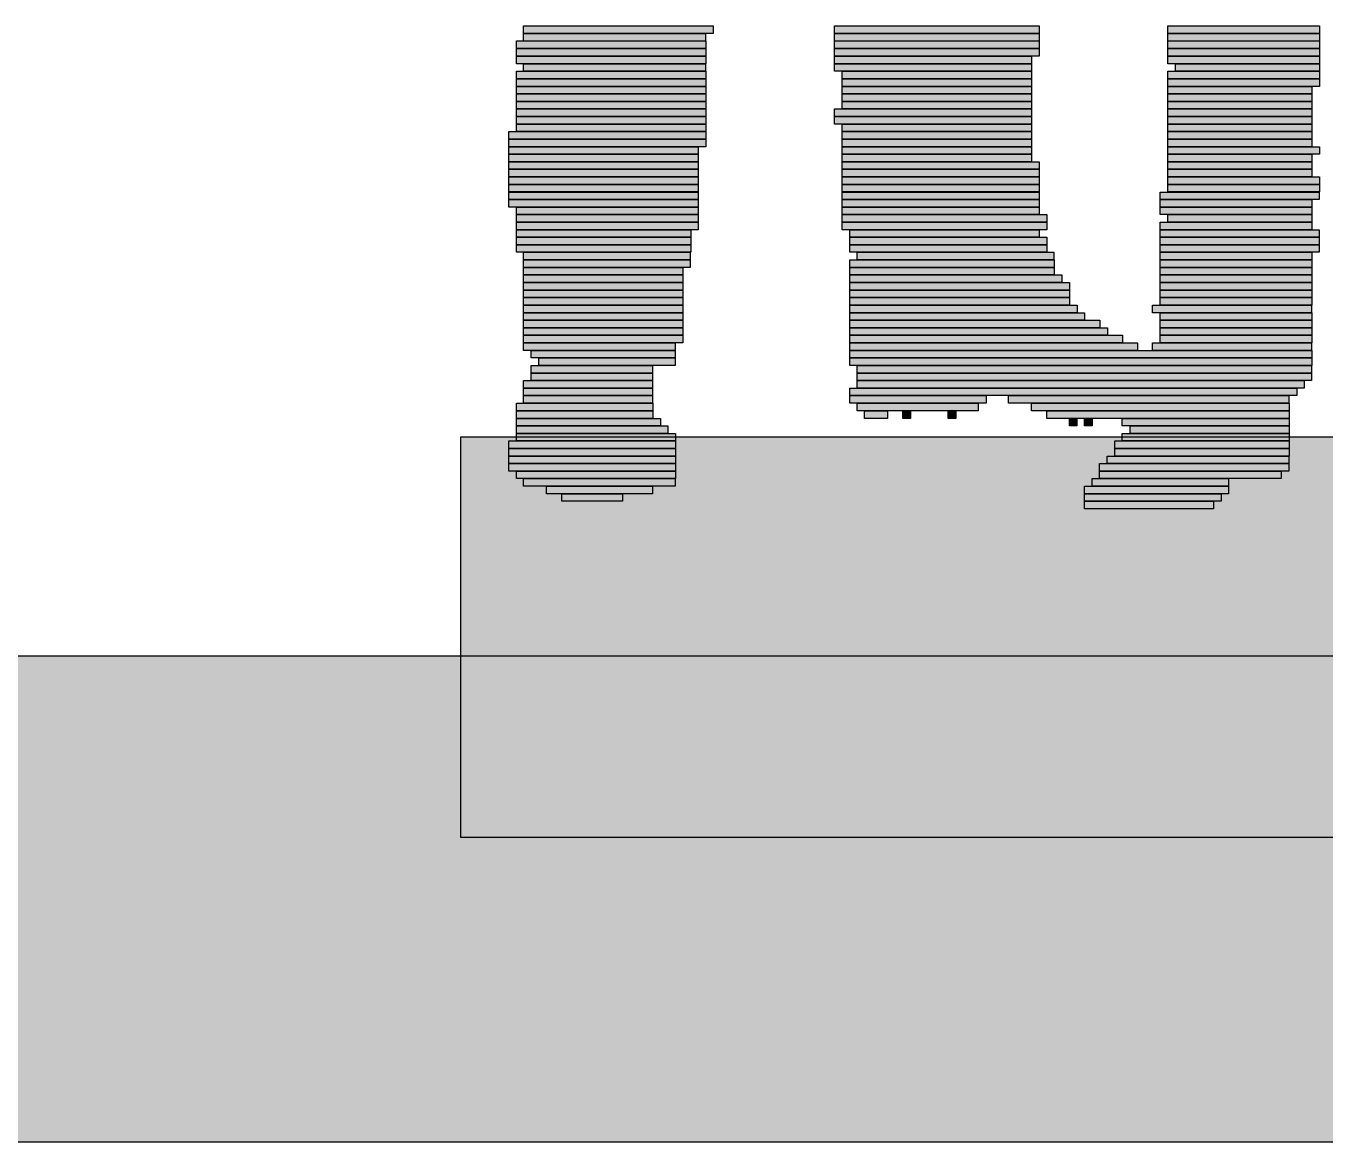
# Model space of a CAD drawing. Header units: millimetres. Extents: x 7 to 41668, y 3977 to 28530.
# Drawn here: x 39500 to 40579, y 7689 to 8616 of the extents above; entities that cross this region are included whole.
import ezdxf

# ---------------------------------------------------------------- set-up
doc = ezdxf.new("R2010")
doc.units = ezdxf.units.MM
doc.header["$LTSCALE"] = 50
doc.layers.add('02_Grundstuecksgrenze', color=8, linetype='Continuous')
doc.layers.add('12_Plankopf', color=140, linetype='Continuous')

msp = doc.modelspace()

# ---------------------------------------------------------------- hatches: boundary and pattern name
at = {"layer": '02_Grundstuecksgrenze'}
msp.add_hatch(color=7, dxfattribs=at).paths.add_polyline_path([(30226.2, 8092.7), (41288.2, 8092.7), (41288.2, 7688.6), (30226.2, 7688.6)])
at = {"layer": '12_Plankopf'}
for points in [[(39913.6, 8616.1), (40071, 8616.1), (40071, 8609.8), (39913.6, 8609.8)], [(40171.9, 8616.1), (40341.8, 8616.1), (40341.8, 8609.8), (40171.9, 8609.8)], [(40448.8, 8616.1), (40574.7, 8616.1), (40574.7, 8609.8), (40448.8, 8609.8)], [(39907.6, 8603.6), (40065, 8603.6), (40065, 8597.3), (39907.6, 8597.3)], [(39913.6, 8609.8), (40064.7, 8609.8), (40064.7, 8603.5), (39913.6, 8603.5)], [(40171.9, 8609.8), (40341.8, 8609.8), (40341.8, 8603.5), (40171.9, 8603.5)], [(40171.9, 8603.6), (40341.8, 8603.6), (40341.8, 8597.3), (40171.9, 8597.3)], [(40448.8, 8609.8), (40574.7, 8609.8), (40574.7, 8603.5), (40448.8, 8603.5)], [(40448.8, 8603.6), (40574.7, 8603.6), (40574.7, 8597.3), (40448.8, 8597.3)], [(39907.6, 8597.3), (40065, 8597.3), (40065, 8591), (39907.6, 8591)], [(39907.6, 8591), (40065, 8591), (40065, 8584.7), (39907.6, 8584.7)], [(40171.9, 8597.3), (40341.8, 8597.3), (40341.8, 8591), (40171.9, 8591)], [(40171.9, 8591), (40335.6, 8591), (40335.6, 8584.7), (40171.9, 8584.7)], [(40448.8, 8597.3), (40574.7, 8597.3), (40574.7, 8591), (40448.8, 8591)], [(40448.8, 8591), (40574.7, 8591), (40574.7, 8584.7), (40448.8, 8584.7)], [(39913.6, 8584.7), (40064.7, 8584.7), (40064.7, 8578.5), (39913.6, 8578.5)], [(40171.9, 8584.7), (40335.6, 8584.7), (40335.6, 8578.5), (40171.9, 8578.5)], [(40455.1, 8584.7), (40574.7, 8584.7), (40574.7, 8578.5), (40455.1, 8578.5)], [(39907.6, 8578.5), (40065, 8578.5), (40065, 8572.2), (39907.6, 8572.2)], [(39907.6, 8572.2), (40065, 8572.2), (40065, 8565.9), (39907.6, 8565.9)], [(40178.2, 8578.5), (40335.6, 8578.5), (40335.6, 8572.2), (40178.2, 8572.2)], [(40178.2, 8572.2), (40335.6, 8572.2), (40335.6, 8565.9), (40178.2, 8565.9)], [(40448.8, 8578.5), (40574.7, 8578.5), (40574.7, 8572.2), (40448.8, 8572.2)], [(40448.8, 8572.2), (40574.7, 8572.2), (40574.7, 8565.9), (40448.8, 8565.9)], [(39907.6, 8565.9), (40065, 8565.9), (40065, 8559.6), (39907.6, 8559.6)], [(39907.6, 8559.6), (40065, 8559.6), (40065, 8553.4), (39907.6, 8553.4)], [(40178.2, 8565.9), (40335.6, 8565.9), (40335.6, 8559.6), (40178.2, 8559.6)], [(40178.2, 8559.6), (40335.6, 8559.6), (40335.6, 8553.4), (40178.2, 8553.4)], [(40448.8, 8565.9), (40568.4, 8565.9), (40568.4, 8559.6), (40448.8, 8559.6)], [(40448.8, 8559.6), (40568.4, 8559.6), (40568.4, 8553.4), (40448.8, 8553.4)], [(39907.6, 8553.4), (40065, 8553.4), (40065, 8547.1), (39907.6, 8547.1)], [(40178.2, 8553.4), (40335.6, 8553.4), (40335.6, 8547.1), (40178.2, 8547.1)], [(40448.8, 8553.4), (40568.4, 8553.4), (40568.4, 8547.1), (40448.8, 8547.1)], [(39907.6, 8547.1), (40065, 8547.1), (40065, 8540.9), (39907.6, 8540.9)], [(39907.6, 8540.9), (40065, 8540.9), (40065, 8534.6), (39907.6, 8534.6)], [(40171.9, 8547.1), (40335.6, 8547.1), (40335.6, 8540.9), (40171.9, 8540.9)], [(40171.9, 8540.9), (40335.6, 8540.9), (40335.6, 8534.6), (40171.9, 8534.6)], [(40448.8, 8547.1), (40568.4, 8547.1), (40568.4, 8540.9), (40448.8, 8540.9)], [(40448.8, 8540.9), (40568.4, 8540.9), (40568.4, 8534.6), (40448.8, 8534.6)], [(39901.3, 8528.3), (40065, 8528.3), (40065, 8522.1), (39901.3, 8522.1)], [(39907.6, 8534.6), (40065, 8534.6), (40065, 8528.3), (39907.6, 8528.3)], [(40178.2, 8534.6), (40335.6, 8534.6), (40335.6, 8528.3), (40178.2, 8528.3)], [(40178.2, 8528.3), (40335.6, 8528.3), (40335.6, 8522.1), (40178.2, 8522.1)], [(40448.8, 8534.6), (40568.4, 8534.6), (40568.4, 8528.3), (40448.8, 8528.3)], [(40448.8, 8528.3), (40568.4, 8528.3), (40568.4, 8522.1), (40448.8, 8522.1)], [(39901.3, 8522), (40065, 8522), (40065, 8515.7), (39901.3, 8515.7)], [(39901.3, 8515.7), (40058.7, 8515.7), (40058.7, 8509.5), (39901.3, 8509.5)], [(40178.2, 8522), (40335.6, 8522), (40335.6, 8515.7), (40178.2, 8515.7)], [(40178.2, 8515.7), (40335.6, 8515.7), (40335.6, 8509.5), (40178.2, 8509.5)], [(40448.8, 8522), (40568.4, 8522), (40568.4, 8515.7), (40448.8, 8515.7)], [(40448.8, 8515.7), (40574.7, 8515.7), (40574.7, 8509.5), (40448.8, 8509.5)], [(39901.3, 8509.5), (40058.7, 8509.5), (40058.7, 8503.2), (39901.3, 8503.2)], [(40178.2, 8509.5), (40335.6, 8509.5), (40335.6, 8503.2), (40178.2, 8503.2)], [(40448.8, 8509.5), (40568.4, 8509.5), (40568.4, 8503.2), (40448.8, 8503.2)], [(39901.3, 8503.2), (40058.7, 8503.2), (40058.7, 8497), (39901.3, 8497)], [(39901.3, 8497), (40058.7, 8497), (40058.7, 8490.7), (39901.3, 8490.7)], [(40178.2, 8503.2), (40341.9, 8503.2), (40341.9, 8497), (40178.2, 8497)], [(40178.2, 8497), (40341.9, 8497), (40341.9, 8490.7), (40178.2, 8490.7)], [(40448.8, 8503.2), (40568.4, 8503.2), (40568.4, 8497), (40448.8, 8497)], [(40448.8, 8497), (40568.4, 8497), (40568.4, 8490.7), (40448.8, 8490.7)], [(39901.3, 8490.7), (40058.7, 8490.7), (40058.7, 8484.4), (39901.3, 8484.4)], [(39901.3, 8484.4), (40058.7, 8484.4), (40058.7, 8478.2), (39901.3, 8478.2)], [(40178.2, 8490.7), (40341.9, 8490.7), (40341.9, 8484.4), (40178.2, 8484.4)], [(40178.2, 8484.4), (40341.9, 8484.4), (40341.9, 8478.2), (40178.2, 8478.2)], [(40448.8, 8490.7), (40574.7, 8490.7), (40574.7, 8484.4), (40448.8, 8484.4)], [(40448.8, 8484.4), (40574.7, 8484.4), (40574.7, 8478.2), (40448.8, 8478.2)], [(39901.3, 8478.1), (40058.7, 8478.1), (40058.7, 8471.9), (39901.3, 8471.9)], [(40178.2, 8478.1), (40341.9, 8478.1), (40341.9, 8471.9), (40178.2, 8471.9)], [(40442.4, 8478.1), (40574.6, 8478.1), (40574.6, 8471.9), (40442.4, 8471.9)], [(39901.3, 8471.9), (40058.7, 8471.9), (40058.7, 8465.6), (39901.3, 8465.6)], [(39907.6, 8465.6), (40058.7, 8465.6), (40058.7, 8459.3), (39907.6, 8459.3)], [(40178.2, 8471.9), (40341.9, 8471.9), (40341.9, 8465.6), (40178.2, 8465.6)], [(40178.2, 8465.6), (40341.9, 8465.6), (40341.9, 8459.3), (40178.2, 8459.3)], [(40442.4, 8471.9), (40568.4, 8471.9), (40568.4, 8465.6), (40442.4, 8465.6)], [(40442.4, 8465.6), (40568.4, 8465.6), (40568.4, 8459.3), (40442.4, 8459.3)], [(39907.6, 8459.3), (40058.7, 8459.3), (40058.7, 8453), (39907.6, 8453)], [(39907.6, 8453.1), (40058.7, 8453.1), (40058.7, 8446.8), (39907.6, 8446.8)], [(40178.2, 8459.3), (40348.2, 8459.3), (40348.2, 8453), (40178.2, 8453)], [(40178.2, 8453.1), (40348.2, 8453.1), (40348.2, 8446.8), (40178.2, 8446.8)], [(40442.4, 8453.1), (40568.4, 8453.1), (40568.4, 8446.8), (40442.4, 8446.8)], [(40448.8, 8459.3), (40568.4, 8459.3), (40568.4, 8453), (40448.8, 8453)], [(39907.6, 8446.8), (40052.4, 8446.8), (40052.4, 8440.5), (39907.6, 8440.5)], [(39907.6, 8440.5), (40052.4, 8440.5), (40052.4, 8434.3), (39907.6, 8434.3)], [(40184.6, 8446.8), (40341.9, 8446.8), (40341.9, 8440.5), (40184.6, 8440.5)], [(40184.6, 8440.5), (40348.2, 8440.5), (40348.2, 8434.3), (40184.6, 8434.3)], [(40442.4, 8446.8), (40574.6, 8446.8), (40574.6, 8440.5), (40442.4, 8440.5)], [(40442.4, 8440.5), (40574.6, 8440.5), (40574.6, 8434.3), (40442.4, 8434.3)], [(39907.6, 8434.3), (40052.4, 8434.3), (40052.4, 8428), (39907.6, 8428)], [(40184.6, 8434.3), (40348.2, 8434.3), (40348.2, 8428), (40184.6, 8428)], [(40442.4, 8434.3), (40574.6, 8434.3), (40574.6, 8428), (40442.4, 8428)], [(39913.6, 8428), (40052.1, 8428), (40052.1, 8421.7), (39913.6, 8421.7)], [(39913.6, 8421.7), (40052.1, 8421.7), (40052.1, 8415.4), (39913.6, 8415.4)], [(40184.6, 8421.7), (40354.5, 8421.7), (40354.5, 8415.4), (40184.6, 8415.4)], [(40190.6, 8428), (40354.2, 8428), (40354.2, 8421.7), (40190.6, 8421.7)], [(40442.4, 8428), (40568.4, 8428), (40568.4, 8421.7), (40442.4, 8421.7)], [(40442.4, 8421.7), (40568.4, 8421.7), (40568.4, 8415.4), (40442.4, 8415.4)], [(39913.6, 8415.4), (40045.8, 8415.4), (40045.8, 8409.2), (39913.6, 8409.2)], [(39913.6, 8409.2), (40045.8, 8409.2), (40045.8, 8402.9), (39913.6, 8402.9)], [(40184.6, 8415.4), (40354.5, 8415.4), (40354.5, 8409.2), (40184.6, 8409.2)], [(40184.6, 8409.2), (40360.8, 8409.2), (40360.8, 8402.9), (40184.6, 8402.9)], [(40442.4, 8415.4), (40568.4, 8415.4), (40568.4, 8409.2), (40442.4, 8409.2)], [(40442.4, 8409.2), (40568.4, 8409.2), (40568.4, 8402.9), (40442.4, 8402.9)], [(39913.6, 8402.9), (40045.8, 8402.9), (40045.8, 8396.6), (39913.6, 8396.6)], [(39913.6, 8396.6), (40045.8, 8396.6), (40045.8, 8390.4), (39913.6, 8390.4)], [(40184.6, 8402.9), (40367.1, 8402.9), (40367.1, 8396.6), (40184.6, 8396.6)], [(40184.6, 8396.6), (40367.1, 8396.6), (40367.1, 8390.4), (40184.6, 8390.4)], [(40442.4, 8402.9), (40568.4, 8402.9), (40568.4, 8396.6), (40442.4, 8396.6)], [(40442.4, 8396.6), (40568.4, 8396.6), (40568.4, 8390.4), (40442.4, 8390.4)], [(39913.6, 8390.4), (40045.8, 8390.4), (40045.8, 8384.1), (39913.6, 8384.1)], [(40184.6, 8390.4), (40367.1, 8390.4), (40367.1, 8384.1), (40184.6, 8384.1)], [(40442.4, 8390.4), (40568.4, 8390.4), (40568.4, 8384.1), (40442.4, 8384.1)], [(39913.6, 8384.1), (40045.8, 8384.1), (40045.8, 8377.8), (39913.6, 8377.8)], [(39913.6, 8377.8), (40045.8, 8377.8), (40045.8, 8371.6), (39913.6, 8371.6)], [(40184.6, 8384.1), (40373.4, 8384.1), (40373.4, 8377.8), (40184.6, 8377.8)], [(40184.6, 8377.8), (40379.7, 8377.8), (40379.7, 8371.6), (40184.6, 8371.6)], [(40436.1, 8384.1), (40568.3, 8384.1), (40568.3, 8377.8), (40436.1, 8377.8)], [(40442.4, 8377.8), (40568.4, 8377.8), (40568.4, 8371.6), (40442.4, 8371.6)], [(39913.6, 8371.6), (40045.8, 8371.6), (40045.8, 8365.3), (39913.6, 8365.3)], [(39913.6, 8365.3), (40045.8, 8365.3), (40045.8, 8359), (39913.6, 8359)], [(40184.6, 8371.6), (40392.3, 8371.6), (40392.3, 8365.3), (40184.6, 8365.3)], [(40184.6, 8365.3), (40398.6, 8365.3), (40398.6, 8359), (40184.6, 8359)], [(40442.4, 8371.6), (40568.4, 8371.6), (40568.4, 8365.3), (40442.4, 8365.3)], [(40442.4, 8365.3), (40568.4, 8365.3), (40568.4, 8359), (40442.4, 8359)], [(39913.6, 8359), (40045.8, 8359), (40045.8, 8352.8), (39913.6, 8352.8)], [(40184.6, 8359), (40411.2, 8359), (40411.2, 8352.8), (40184.6, 8352.8)], [(40442.4, 8359), (40568.4, 8359), (40568.4, 8352.8), (40442.4, 8352.8)], [(39913.6, 8352.8), (40039.5, 8352.8), (40039.5, 8346.5), (39913.6, 8346.5)], [(39920, 8346.5), (40039.6, 8346.5), (40039.6, 8340.2), (39920, 8340.2)], [(40184.6, 8352.8), (40423.7, 8352.8), (40423.7, 8346.5), (40184.6, 8346.5)], [(40184.6, 8346.5), (40568.5, 8346.5), (40568.5, 8340.2), (40184.6, 8340.2)], [(40436.1, 8352.8), (40568.3, 8352.8), (40568.3, 8346.5), (40436.1, 8346.5)], [(39920, 8333.9), (40020.7, 8333.9), (40020.7, 8327.6), (39920, 8327.6)], [(39926.3, 8340.2), (40039.6, 8340.2), (40039.6, 8333.9), (39926.3, 8333.9)], [(40184.6, 8340.2), (40568.5, 8340.2), (40568.5, 8333.9), (40184.6, 8333.9)], [(40190.6, 8333.9), (40568.3, 8333.9), (40568.3, 8327.6), (40190.6, 8327.6)], [(39913.6, 8321.4), (40020.7, 8321.4), (40020.7, 8315.1), (39913.6, 8315.1)], [(39920, 8327.6), (40020.7, 8327.6), (40020.7, 8321.4), (39920, 8321.4)], [(40190.6, 8327.6), (40568.3, 8327.6), (40568.3, 8321.4), (40190.6, 8321.4)], [(40190.6, 8321.4), (40562, 8321.4), (40562, 8315.1), (40190.6, 8315.1)], [(39913.6, 8315.1), (40020.7, 8315.1), (40020.7, 8308.9), (39913.6, 8308.9)], [(40184.6, 8315.1), (40555.9, 8315.1), (40555.9, 8308.9), (40184.6, 8308.9)], [(39907.6, 8302.6), (40020.9, 8302.6), (40020.9, 8296.3), (39907.6, 8296.3)], [(39913.6, 8308.9), (40020.7, 8308.9), (40020.7, 8302.6), (39913.6, 8302.6)], [(40184.6, 8308.9), (40297.9, 8308.9), (40297.9, 8302.6), (40184.6, 8302.6)], [(40190.6, 8302.6), (40291.3, 8302.6), (40291.3, 8296.3), (40190.6, 8296.3)], [(40316.5, 8308.9), (40549.4, 8308.9), (40549.4, 8302.6), (40316.5, 8302.6)], [(40335.6, 8302.6), (40549.6, 8302.6), (40549.6, 8296.3), (40335.6, 8296.3)], [(39907.6, 8296.3), (40020.9, 8296.3), (40020.9, 8290), (39907.6, 8290)], [(39907.6, 8290), (40027.2, 8290), (40027.2, 8283.8), (39907.6, 8283.8)], [(40196.9, 8296.3), (40215.8, 8296.3), (40215.8, 8290), (40196.9, 8290)], [(40228.7, 8296.3), (40234.9, 8296.3), (40234.9, 8290), (40228.7, 8290)], [(40266.4, 8296.3), (40272.7, 8296.3), (40272.7, 8290), (40266.4, 8290)], [(40348.3, 8296.3), (40549.7, 8296.3), (40549.7, 8290), (40348.3, 8290)], [(40367, 8290), (40373.2, 8290), (40373.2, 8283.8), (40367, 8283.8)], [(40379.6, 8290), (40386, 8290), (40386, 8283.8), (40379.6, 8283.8)], [(40411, 8290), (40549.5, 8290), (40549.5, 8283.8), (40411, 8283.8)], [(39907.6, 8283.8), (40033.5, 8283.8), (40033.5, 8277.5), (39907.6, 8277.5)], [(40417.4, 8283.8), (40549.6, 8283.8), (40549.6, 8277.5), (40417.4, 8277.5)], [(39861.4, 8274.6), (41322, 8274.6), (41322, 7941.8), (39861.4, 7941.8)], [(39901.3, 8271.2), (40039.8, 8271.2), (40039.8, 8264.9), (39901.3, 8264.9)], [(39907.6, 8277.5), (40039.8, 8277.5), (40039.8, 8271.2), (39907.6, 8271.2)], [(40404.7, 8271.2), (40549.5, 8271.2), (40549.5, 8264.9), (40404.7, 8264.9)], [(40411, 8277.5), (40549.5, 8277.5), (40549.5, 8271.2), (40411, 8271.2)], [(39901.3, 8265), (40039.8, 8265), (40039.8, 8258.7), (39901.3, 8258.7)], [(39901.3, 8258.7), (40039.8, 8258.7), (40039.8, 8252.4), (39901.3, 8252.4)], [(40398.3, 8258.7), (40549.4, 8258.7), (40549.4, 8252.4), (40398.3, 8252.4)], [(40404.7, 8265), (40549.5, 8265), (40549.5, 8258.7), (40404.7, 8258.7)], [(39901.3, 8252.4), (40039.8, 8252.4), (40039.8, 8246.2), (39901.3, 8246.2)], [(39907.6, 8246.1), (40039.8, 8246.1), (40039.8, 8239.9), (39907.6, 8239.9)], [(40392, 8252.4), (40549.4, 8252.4), (40549.4, 8246.2), (40392, 8246.2)], [(40392, 8246.1), (40543.1, 8246.1), (40543.1, 8239.9), (40392, 8239.9)], [(39913.6, 8239.9), (40039.5, 8239.9), (40039.5, 8233.6), (39913.6, 8233.6)], [(40386, 8239.9), (40499.3, 8239.9), (40499.3, 8233.6), (40386, 8233.6)], [(39932.7, 8233.6), (40020.8, 8233.6), (40020.8, 8227.3), (39932.7, 8227.3)], [(39945.4, 8227.3), (39995.7, 8227.3), (39995.7, 8221.1), (39945.4, 8221.1)], [(40379.6, 8233.6), (40499.3, 8233.6), (40499.3, 8227.3), (40379.6, 8227.3)], [(40379.6, 8227.3), (40493, 8227.3), (40493, 8221.1), (40379.6, 8221.1)], [(40379.6, 8221.1), (40486.7, 8221.1), (40486.7, 8214.8), (40379.6, 8214.8)]]:
    msp.add_hatch(color=7, dxfattribs=at).paths.add_polyline_path(points)

# ---------------------------------------------------------------- linework, layer by layer
at = {"layer": '02_Grundstuecksgrenze'}
msp.add_lwpolyline([(30226.2, 8092.7), (41288.2, 8092.7), (41288.2, 7688.6), (30226.2, 7688.6)], close=True, dxfattribs=at)
at = {"layer": '12_Plankopf'}
for points in [[(39913.6, 8616.1), (40071, 8616.1), (40071, 8609.8), (39913.6, 8609.8)], [(40171.9, 8616.1), (40341.8, 8616.1), (40341.8, 8609.8), (40171.9, 8609.8)], [(40448.8, 8616.1), (40574.7, 8616.1), (40574.7, 8609.8), (40448.8, 8609.8)], [(39907.6, 8603.6), (40065, 8603.6), (40065, 8597.3), (39907.6, 8597.3)], [(39913.6, 8609.8), (40064.7, 8609.8), (40064.7, 8603.5), (39913.6, 8603.5)], [(40171.9, 8609.8), (40341.8, 8609.8), (40341.8, 8603.5), (40171.9, 8603.5)], [(40171.9, 8603.6), (40341.8, 8603.6), (40341.8, 8597.3), (40171.9, 8597.3)], [(40448.8, 8609.8), (40574.7, 8609.8), (40574.7, 8603.5), (40448.8, 8603.5)], [(40448.8, 8603.6), (40574.7, 8603.6), (40574.7, 8597.3), (40448.8, 8597.3)], [(39907.6, 8597.3), (40065, 8597.3), (40065, 8591), (39907.6, 8591)], [(39907.6, 8591), (40065, 8591), (40065, 8584.7), (39907.6, 8584.7)], [(40171.9, 8597.3), (40341.8, 8597.3), (40341.8, 8591), (40171.9, 8591)], [(40171.9, 8591), (40335.6, 8591), (40335.6, 8584.7), (40171.9, 8584.7)], [(40448.8, 8597.3), (40574.7, 8597.3), (40574.7, 8591), (40448.8, 8591)], [(40448.8, 8591), (40574.7, 8591), (40574.7, 8584.7), (40448.8, 8584.7)], [(39913.6, 8584.7), (40064.7, 8584.7), (40064.7, 8578.5), (39913.6, 8578.5)], [(40171.9, 8584.7), (40335.6, 8584.7), (40335.6, 8578.5), (40171.9, 8578.5)], [(40455.1, 8584.7), (40574.7, 8584.7), (40574.7, 8578.5), (40455.1, 8578.5)], [(39907.6, 8578.5), (40065, 8578.5), (40065, 8572.2), (39907.6, 8572.2)], [(39907.6, 8572.2), (40065, 8572.2), (40065, 8565.9), (39907.6, 8565.9)], [(40178.2, 8578.5), (40335.6, 8578.5), (40335.6, 8572.2), (40178.2, 8572.2)], [(40178.2, 8572.2), (40335.6, 8572.2), (40335.6, 8565.9), (40178.2, 8565.9)], [(40448.8, 8578.5), (40574.7, 8578.5), (40574.7, 8572.2), (40448.8, 8572.2)], [(40448.8, 8572.2), (40574.7, 8572.2), (40574.7, 8565.9), (40448.8, 8565.9)], [(39907.6, 8565.9), (40065, 8565.9), (40065, 8559.6), (39907.6, 8559.6)], [(39907.6, 8559.6), (40065, 8559.6), (40065, 8553.4), (39907.6, 8553.4)], [(40178.2, 8565.9), (40335.6, 8565.9), (40335.6, 8559.6), (40178.2, 8559.6)], [(40178.2, 8559.6), (40335.6, 8559.6), (40335.6, 8553.4), (40178.2, 8553.4)], [(40448.8, 8565.9), (40568.4, 8565.9), (40568.4, 8559.6), (40448.8, 8559.6)], [(40448.8, 8559.6), (40568.4, 8559.6), (40568.4, 8553.4), (40448.8, 8553.4)], [(39907.6, 8553.4), (40065, 8553.4), (40065, 8547.1), (39907.6, 8547.1)], [(40178.2, 8553.4), (40335.6, 8553.4), (40335.6, 8547.1), (40178.2, 8547.1)], [(40448.8, 8553.4), (40568.4, 8553.4), (40568.4, 8547.1), (40448.8, 8547.1)], [(39907.6, 8547.1), (40065, 8547.1), (40065, 8540.9), (39907.6, 8540.9)], [(39907.6, 8540.9), (40065, 8540.9), (40065, 8534.6), (39907.6, 8534.6)], [(40171.9, 8547.1), (40335.6, 8547.1), (40335.6, 8540.9), (40171.9, 8540.9)], [(40171.9, 8540.9), (40335.6, 8540.9), (40335.6, 8534.6), (40171.9, 8534.6)], [(40448.8, 8547.1), (40568.4, 8547.1), (40568.4, 8540.9), (40448.8, 8540.9)], [(40448.8, 8540.9), (40568.4, 8540.9), (40568.4, 8534.6), (40448.8, 8534.6)], [(39901.3, 8528.3), (40065, 8528.3), (40065, 8522.1), (39901.3, 8522.1)], [(39907.6, 8534.6), (40065, 8534.6), (40065, 8528.3), (39907.6, 8528.3)], [(40178.2, 8534.6), (40335.6, 8534.6), (40335.6, 8528.3), (40178.2, 8528.3)], [(40178.2, 8528.3), (40335.6, 8528.3), (40335.6, 8522.1), (40178.2, 8522.1)], [(40448.8, 8534.6), (40568.4, 8534.6), (40568.4, 8528.3), (40448.8, 8528.3)], [(40448.8, 8528.3), (40568.4, 8528.3), (40568.4, 8522.1), (40448.8, 8522.1)], [(39901.3, 8522), (40065, 8522), (40065, 8515.7), (39901.3, 8515.7)], [(39901.3, 8515.7), (40058.7, 8515.7), (40058.7, 8509.5), (39901.3, 8509.5)], [(40178.2, 8522), (40335.6, 8522), (40335.6, 8515.7), (40178.2, 8515.7)], [(40178.2, 8515.7), (40335.6, 8515.7), (40335.6, 8509.5), (40178.2, 8509.5)], [(40448.8, 8522), (40568.4, 8522), (40568.4, 8515.7), (40448.8, 8515.7)], [(40448.8, 8515.7), (40574.7, 8515.7), (40574.7, 8509.5), (40448.8, 8509.5)], [(39901.3, 8509.5), (40058.7, 8509.5), (40058.7, 8503.2), (39901.3, 8503.2)], [(40178.2, 8509.5), (40335.6, 8509.5), (40335.6, 8503.2), (40178.2, 8503.2)], [(40448.8, 8509.5), (40568.4, 8509.5), (40568.4, 8503.2), (40448.8, 8503.2)], [(39901.3, 8503.2), (40058.7, 8503.2), (40058.7, 8497), (39901.3, 8497)], [(39901.3, 8497), (40058.7, 8497), (40058.7, 8490.7), (39901.3, 8490.7)], [(40178.2, 8503.2), (40341.9, 8503.2), (40341.9, 8497), (40178.2, 8497)], [(40178.2, 8497), (40341.9, 8497), (40341.9, 8490.7), (40178.2, 8490.7)], [(40448.8, 8503.2), (40568.4, 8503.2), (40568.4, 8497), (40448.8, 8497)], [(40448.8, 8497), (40568.4, 8497), (40568.4, 8490.7), (40448.8, 8490.7)], [(39901.3, 8490.7), (40058.7, 8490.7), (40058.7, 8484.4), (39901.3, 8484.4)], [(39901.3, 8484.4), (40058.7, 8484.4), (40058.7, 8478.2), (39901.3, 8478.2)], [(40178.2, 8490.7), (40341.9, 8490.7), (40341.9, 8484.4), (40178.2, 8484.4)], [(40178.2, 8484.4), (40341.9, 8484.4), (40341.9, 8478.2), (40178.2, 8478.2)], [(40448.8, 8490.7), (40574.7, 8490.7), (40574.7, 8484.4), (40448.8, 8484.4)], [(40448.8, 8484.4), (40574.7, 8484.4), (40574.7, 8478.2), (40448.8, 8478.2)], [(39901.3, 8478.1), (40058.7, 8478.1), (40058.7, 8471.9), (39901.3, 8471.9)], [(40178.2, 8478.1), (40341.9, 8478.1), (40341.9, 8471.9), (40178.2, 8471.9)], [(40442.4, 8478.1), (40574.6, 8478.1), (40574.6, 8471.9), (40442.4, 8471.9)], [(39901.3, 8471.9), (40058.7, 8471.9), (40058.7, 8465.6), (39901.3, 8465.6)], [(39907.6, 8465.6), (40058.7, 8465.6), (40058.7, 8459.3), (39907.6, 8459.3)], [(40178.2, 8471.9), (40341.9, 8471.9), (40341.9, 8465.6), (40178.2, 8465.6)], [(40178.2, 8465.6), (40341.9, 8465.6), (40341.9, 8459.3), (40178.2, 8459.3)], [(40442.4, 8471.9), (40568.4, 8471.9), (40568.4, 8465.6), (40442.4, 8465.6)], [(40442.4, 8465.6), (40568.4, 8465.6), (40568.4, 8459.3), (40442.4, 8459.3)], [(39907.6, 8459.3), (40058.7, 8459.3), (40058.7, 8453), (39907.6, 8453)], [(39907.6, 8453.1), (40058.7, 8453.1), (40058.7, 8446.8), (39907.6, 8446.8)], [(40178.2, 8459.3), (40348.2, 8459.3), (40348.2, 8453), (40178.2, 8453)], [(40178.2, 8453.1), (40348.2, 8453.1), (40348.2, 8446.8), (40178.2, 8446.8)], [(40442.4, 8453.1), (40568.4, 8453.1), (40568.4, 8446.8), (40442.4, 8446.8)], [(40448.8, 8459.3), (40568.4, 8459.3), (40568.4, 8453), (40448.8, 8453)], [(39907.6, 8446.8), (40052.4, 8446.8), (40052.4, 8440.5), (39907.6, 8440.5)], [(39907.6, 8440.5), (40052.4, 8440.5), (40052.4, 8434.3), (39907.6, 8434.3)], [(40184.6, 8446.8), (40341.9, 8446.8), (40341.9, 8440.5), (40184.6, 8440.5)], [(40184.6, 8440.5), (40348.2, 8440.5), (40348.2, 8434.3), (40184.6, 8434.3)], [(40442.4, 8446.8), (40574.6, 8446.8), (40574.6, 8440.5), (40442.4, 8440.5)], [(40442.4, 8440.5), (40574.6, 8440.5), (40574.6, 8434.3), (40442.4, 8434.3)], [(39907.6, 8434.3), (40052.4, 8434.3), (40052.4, 8428), (39907.6, 8428)], [(40184.6, 8434.3), (40348.2, 8434.3), (40348.2, 8428), (40184.6, 8428)], [(40442.4, 8434.3), (40574.6, 8434.3), (40574.6, 8428), (40442.4, 8428)], [(39913.6, 8428), (40052.1, 8428), (40052.1, 8421.7), (39913.6, 8421.7)], [(39913.6, 8421.7), (40052.1, 8421.7), (40052.1, 8415.4), (39913.6, 8415.4)], [(40184.6, 8421.7), (40354.5, 8421.7), (40354.5, 8415.4), (40184.6, 8415.4)], [(40190.6, 8428), (40354.2, 8428), (40354.2, 8421.7), (40190.6, 8421.7)], [(40442.4, 8428), (40568.4, 8428), (40568.4, 8421.7), (40442.4, 8421.7)], [(40442.4, 8421.7), (40568.4, 8421.7), (40568.4, 8415.4), (40442.4, 8415.4)], [(39913.6, 8415.4), (40045.8, 8415.4), (40045.8, 8409.2), (39913.6, 8409.2)], [(39913.6, 8409.2), (40045.8, 8409.2), (40045.8, 8402.9), (39913.6, 8402.9)], [(40184.6, 8415.4), (40354.5, 8415.4), (40354.5, 8409.2), (40184.6, 8409.2)], [(40184.6, 8409.2), (40360.8, 8409.2), (40360.8, 8402.9), (40184.6, 8402.9)], [(40442.4, 8415.4), (40568.4, 8415.4), (40568.4, 8409.2), (40442.4, 8409.2)], [(40442.4, 8409.2), (40568.4, 8409.2), (40568.4, 8402.9), (40442.4, 8402.9)], [(39913.6, 8402.9), (40045.8, 8402.9), (40045.8, 8396.6), (39913.6, 8396.6)], [(39913.6, 8396.6), (40045.8, 8396.6), (40045.8, 8390.4), (39913.6, 8390.4)], [(40184.6, 8402.9), (40367.1, 8402.9), (40367.1, 8396.6), (40184.6, 8396.6)], [(40184.6, 8396.6), (40367.1, 8396.6), (40367.1, 8390.4), (40184.6, 8390.4)], [(40442.4, 8402.9), (40568.4, 8402.9), (40568.4, 8396.6), (40442.4, 8396.6)], [(40442.4, 8396.6), (40568.4, 8396.6), (40568.4, 8390.4), (40442.4, 8390.4)], [(39913.6, 8390.4), (40045.8, 8390.4), (40045.8, 8384.1), (39913.6, 8384.1)], [(40184.6, 8390.4), (40367.1, 8390.4), (40367.1, 8384.1), (40184.6, 8384.1)], [(40442.4, 8390.4), (40568.4, 8390.4), (40568.4, 8384.1), (40442.4, 8384.1)], [(39913.6, 8384.1), (40045.8, 8384.1), (40045.8, 8377.8), (39913.6, 8377.8)], [(39913.6, 8377.8), (40045.8, 8377.8), (40045.8, 8371.6), (39913.6, 8371.6)], [(40184.6, 8384.1), (40373.4, 8384.1), (40373.4, 8377.8), (40184.6, 8377.8)], [(40184.6, 8377.8), (40379.7, 8377.8), (40379.7, 8371.6), (40184.6, 8371.6)], [(40436.1, 8384.1), (40568.3, 8384.1), (40568.3, 8377.8), (40436.1, 8377.8)], [(40442.4, 8377.8), (40568.4, 8377.8), (40568.4, 8371.6), (40442.4, 8371.6)], [(39913.6, 8371.6), (40045.8, 8371.6), (40045.8, 8365.3), (39913.6, 8365.3)], [(39913.6, 8365.3), (40045.8, 8365.3), (40045.8, 8359), (39913.6, 8359)], [(40184.6, 8371.6), (40392.3, 8371.6), (40392.3, 8365.3), (40184.6, 8365.3)], [(40184.6, 8365.3), (40398.6, 8365.3), (40398.6, 8359), (40184.6, 8359)], [(40442.4, 8371.6), (40568.4, 8371.6), (40568.4, 8365.3), (40442.4, 8365.3)], [(40442.4, 8365.3), (40568.4, 8365.3), (40568.4, 8359), (40442.4, 8359)], [(39913.6, 8359), (40045.8, 8359), (40045.8, 8352.8), (39913.6, 8352.8)], [(40184.6, 8359), (40411.2, 8359), (40411.2, 8352.8), (40184.6, 8352.8)], [(40442.4, 8359), (40568.4, 8359), (40568.4, 8352.8), (40442.4, 8352.8)], [(39913.6, 8352.8), (40039.5, 8352.8), (40039.5, 8346.5), (39913.6, 8346.5)], [(39920, 8346.5), (40039.6, 8346.5), (40039.6, 8340.2), (39920, 8340.2)], [(40184.6, 8352.8), (40423.7, 8352.8), (40423.7, 8346.5), (40184.6, 8346.5)], [(40184.6, 8346.5), (40568.5, 8346.5), (40568.5, 8340.2), (40184.6, 8340.2)], [(40436.1, 8352.8), (40568.3, 8352.8), (40568.3, 8346.5), (40436.1, 8346.5)], [(39920, 8333.9), (40020.7, 8333.9), (40020.7, 8327.6), (39920, 8327.6)], [(39926.3, 8340.2), (40039.6, 8340.2), (40039.6, 8333.9), (39926.3, 8333.9)], [(40184.6, 8340.2), (40568.5, 8340.2), (40568.5, 8333.9), (40184.6, 8333.9)], [(40190.6, 8333.9), (40568.3, 8333.9), (40568.3, 8327.6), (40190.6, 8327.6)], [(39913.6, 8321.4), (40020.7, 8321.4), (40020.7, 8315.1), (39913.6, 8315.1)], [(39920, 8327.6), (40020.7, 8327.6), (40020.7, 8321.4), (39920, 8321.4)], [(40190.6, 8327.6), (40568.3, 8327.6), (40568.3, 8321.4), (40190.6, 8321.4)], [(40190.6, 8321.4), (40562, 8321.4), (40562, 8315.1), (40190.6, 8315.1)], [(39913.6, 8315.1), (40020.7, 8315.1), (40020.7, 8308.9), (39913.6, 8308.9)], [(40184.6, 8315.1), (40555.9, 8315.1), (40555.9, 8308.9), (40184.6, 8308.9)], [(39907.6, 8302.6), (40020.9, 8302.6), (40020.9, 8296.3), (39907.6, 8296.3)], [(39913.6, 8308.9), (40020.7, 8308.9), (40020.7, 8302.6), (39913.6, 8302.6)], [(40184.6, 8308.9), (40297.9, 8308.9), (40297.9, 8302.6), (40184.6, 8302.6)], [(40190.6, 8302.6), (40291.3, 8302.6), (40291.3, 8296.3), (40190.6, 8296.3)], [(40316.5, 8308.9), (40549.4, 8308.9), (40549.4, 8302.6), (40316.5, 8302.6)], [(40335.6, 8302.6), (40549.6, 8302.6), (40549.6, 8296.3), (40335.6, 8296.3)], [(39907.6, 8296.3), (40020.9, 8296.3), (40020.9, 8290), (39907.6, 8290)], [(39907.6, 8290), (40027.2, 8290), (40027.2, 8283.8), (39907.6, 8283.8)], [(40196.9, 8296.3), (40215.8, 8296.3), (40215.8, 8290), (40196.9, 8290)], [(40228.7, 8296.3), (40234.9, 8296.3), (40234.9, 8290), (40228.7, 8290)], [(40266.4, 8296.3), (40272.7, 8296.3), (40272.7, 8290), (40266.4, 8290)], [(40348.3, 8296.3), (40549.7, 8296.3), (40549.7, 8290), (40348.3, 8290)], [(40367, 8290), (40373.2, 8290), (40373.2, 8283.8), (40367, 8283.8)], [(40379.6, 8290), (40386, 8290), (40386, 8283.8), (40379.6, 8283.8)], [(40411, 8290), (40549.5, 8290), (40549.5, 8283.8), (40411, 8283.8)], [(39907.6, 8283.8), (40033.5, 8283.8), (40033.5, 8277.5), (39907.6, 8277.5)], [(40417.4, 8283.8), (40549.6, 8283.8), (40549.6, 8277.5), (40417.4, 8277.5)], [(39861.4, 8274.6), (41322, 8274.6), (41322, 7941.8), (39861.4, 7941.8)], [(39901.3, 8271.2), (40039.8, 8271.2), (40039.8, 8264.9), (39901.3, 8264.9)], [(39907.6, 8277.5), (40039.8, 8277.5), (40039.8, 8271.2), (39907.6, 8271.2)], [(40404.7, 8271.2), (40549.5, 8271.2), (40549.5, 8264.9), (40404.7, 8264.9)], [(40411, 8277.5), (40549.5, 8277.5), (40549.5, 8271.2), (40411, 8271.2)], [(39901.3, 8265), (40039.8, 8265), (40039.8, 8258.7), (39901.3, 8258.7)], [(39901.3, 8258.7), (40039.8, 8258.7), (40039.8, 8252.4), (39901.3, 8252.4)], [(40398.3, 8258.7), (40549.4, 8258.7), (40549.4, 8252.4), (40398.3, 8252.4)], [(40404.7, 8265), (40549.5, 8265), (40549.5, 8258.7), (40404.7, 8258.7)], [(39901.3, 8252.4), (40039.8, 8252.4), (40039.8, 8246.2), (39901.3, 8246.2)], [(39907.6, 8246.1), (40039.8, 8246.1), (40039.8, 8239.9), (39907.6, 8239.9)], [(40392, 8252.4), (40549.4, 8252.4), (40549.4, 8246.2), (40392, 8246.2)], [(40392, 8246.1), (40543.1, 8246.1), (40543.1, 8239.9), (40392, 8239.9)], [(39913.6, 8239.9), (40039.5, 8239.9), (40039.5, 8233.6), (39913.6, 8233.6)], [(40386, 8239.9), (40499.3, 8239.9), (40499.3, 8233.6), (40386, 8233.6)], [(39932.7, 8233.6), (40020.8, 8233.6), (40020.8, 8227.3), (39932.7, 8227.3)], [(39945.4, 8227.3), (39995.7, 8227.3), (39995.7, 8221.1), (39945.4, 8221.1)], [(40379.6, 8233.6), (40499.3, 8233.6), (40499.3, 8227.3), (40379.6, 8227.3)], [(40379.6, 8227.3), (40493, 8227.3), (40493, 8221.1), (40379.6, 8221.1)], [(40379.6, 8221.1), (40486.7, 8221.1), (40486.7, 8214.8), (40379.6, 8214.8)]]:
    msp.add_lwpolyline(points, close=True, dxfattribs=at)

doc.saveas('drawing.dxf')
